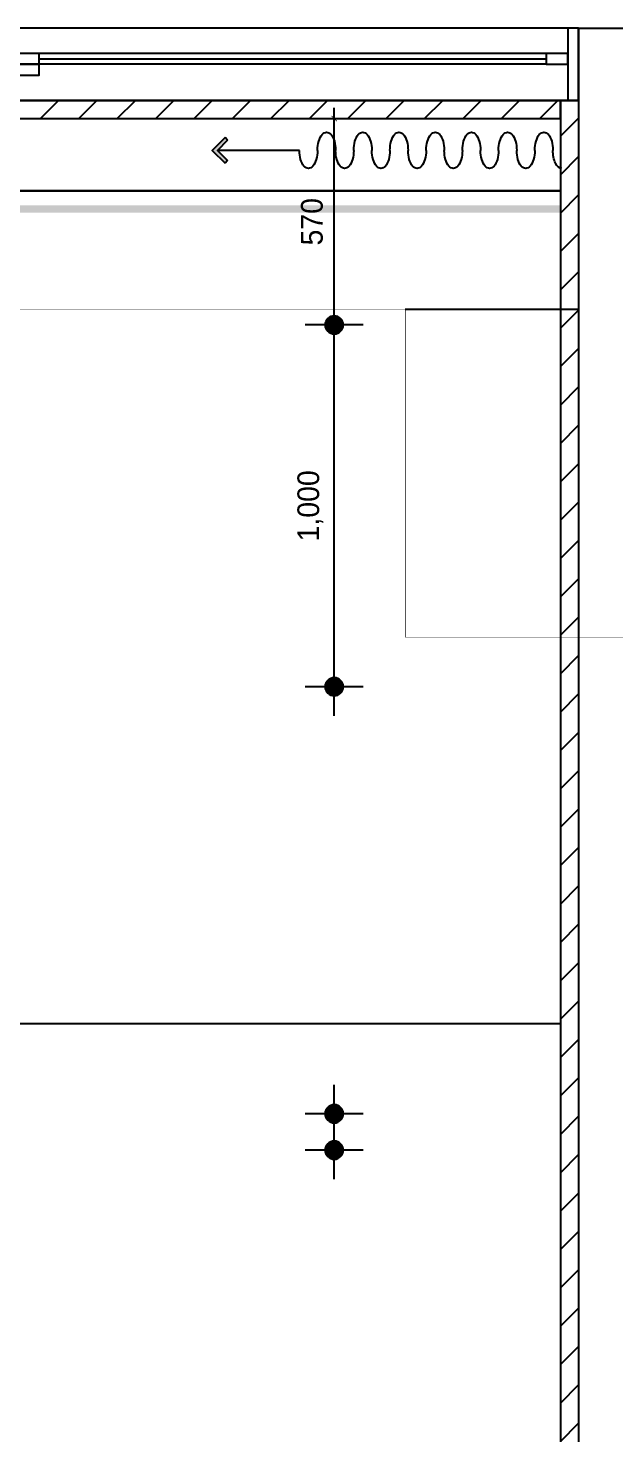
# Model space of a CAD drawing. Header units: inches. Extents: x 4000 to 56200, y 2703 to 36422.
# Drawn here: x 43087 to 44707, y 14701 to 18586 of the extents above; entities that cross this region are included whole.
import ezdxf

# ---------------------------------------------------------------- set-up
doc = ezdxf.new("R2010")
doc.units = ezdxf.units.IN
doc.header["$LTSCALE"] = 30
doc.header["$MEASUREMENT"] = 0
doc.linetypes.add('HIDDEN', pattern=[0.375, 0.25, -0.125])
for name, color, linetype in [('0-LINE', 7, 'Continuous'), ('01. F-소품', 3, 'Continuous'), ('03-WAL NEW', 3, 'Continuous'), ('06-C-천장', 4, 'Continuous'), ('07-DIM', 5, 'Continuous'), ('07-DIM WAL', 5, 'Continuous'), ('3.기호.계단선', 30, 'Continuous'), ('CEIL-LIGHT', 7, 'Continuous'), ('RC-LIGHT', 7, 'Continuous'), ('도면층2', 2, 'Continuous'), ('도면층4', 4, 'Continuous'), ('도면층5', 5, 'Continuous')]:
    doc.layers.add(name, color=color, linetype=linetype)
doc.styles.add('HY 울릉도 L', font='')
doc.styles.get('HY 울릉도 L').set_extended_font_data('HY울릉도L')
doc.linetypes.add('FENCELINE1', pattern='A,0.25,-0.1,[133,ltypeshp.shx,S=0.1,R=0,X=-0.1,Y=0],-0.1,1', length=1.45)
doc.dimstyles.new('30-', dxfattribs={"dimscale": 30, "dimtxt": 2, "dimasz": 1, "dimexe": 1, "dimexo": 1, "dimgap": 1, "dimtad": 1, "dimdec": 0, "dimrnd": 0.05, "dimdsep": 46, "dimlunit": 6, "dimtxsty": 'HY 울릉도 L', "dimblk": 'ARCHTICK', "dimcen": 2.5, "dimdle": 1, "dimclrd": 133, "dimclre": 133, "dimclrt": 30, "dimadec": 0, "dimazin": 0, "dimtfac": 1, "dimtdec": 0, "dimtix": 1, "dimtmove": 2, "dimatfit": 3, "dimldrblk": 'ARCHTICK', "dimfxl": 1, "dimlwd": -1, "dimlwe": -1, "dimarcsym": 0})
pattern_1 = [(45, (22239, -18986.44), (-53.03301, 53.03301), [])]

# ---------------------------------------------------------------- blocks, each defined once
blk = doc.blocks.new('FFSFDF')
at = {"layer": '01. F-소품'}
blk.add_hatch(color=8, dxfattribs=at).paths.add_polyline_path([(1567672.9, 1746751.1), (1567679.9, 1746744.1), (1567715.3, 1746779.4), (1567679.9, 1746814.8), (1567672.9, 1746807.7), (1567701.2, 1746779.4)])
at = {"layer": '01. F-소품', "color": 8}
for p, q in [((1567672.9, 1746807.7), (1567679.9, 1746814.8)), ((1567474.8, 1746779.4), (1567701.2, 1746779.4)), ((1567672.9, 1746751.1), (1567679.9, 1746744.1))]:
    blk.add_line(p, q, dxfattribs=at)
for points in [[(1567672.9, 1746807.7), (1567701.2, 1746779.4), (1567672.9, 1746751.1)], [(1567679.9, 1746814.8), (1567715.3, 1746779.4), (1567679.9, 1746744.1)]]:
    blk.add_lwpolyline(points, dxfattribs=at)
for centre, start_param, end_param in [((1566799.8, 1746779.4), 1.570796, 4.712389), ((1566899.8, 1746779.4), 1.570796, 4.712389), ((1566999.8, 1746779.4), 1.570796, 4.712389), ((1567099.8, 1746779.4), 1.570796, 4.712389), ((1567199.8, 1746779.4), 1.570796, 4.712389), ((1567299.8, 1746779.4), 1.570796, 4.712389), ((1567399.8, 1746779.4), 1.570796, 4.712389), ((1566749.8, 1746779.4), 6.283185, 7.853982), ((1566849.8, 1746779.4), 4.712389, 7.853982), ((1566949.8, 1746779.4), 4.712389, 7.853982), ((1567049.8, 1746779.4), 4.712389, 7.853982), ((1567149.8, 1746779.4), 4.712389, 7.853982), ((1567249.8, 1746779.4), 4.712389, 7.853982), ((1567349.8, 1746779.4), 4.712389, 7.853982), ((1567449.8, 1746779.4), 4.712389, 7.853982)]:
    blk.add_ellipse(centre, major_axis=(0, -50), ratio=0.5, start_param=start_param, end_param=end_param, dxfattribs=at)
blk = doc.blocks.new('도남e편한108-1003')
at = {"layer": '도면층2'}
for q in [(22367.7, 31631.9), (22567.7, 37571.9), (22367.7, 37371.9)]:
    blk.add_line((22367.7, 37571.9), q, dxfattribs=at)
at = {"layer": '도면층4'}
for p, q in [((22367.7, 37571.9), (17867.7, 37571.9)), ((22337.7, 37571.9), (22337.7, 37371.9)), ((22367.7, 37571.9), (22367.7, 37371.9)), ((20877.7, 37486.9), (22277.7, 37486.9))]:
    blk.add_line(p, q, dxfattribs=at)
for points in [[(17867.7, 37371.9), (22367.7, 37371.9), (22367.7, 37571.9), (17867.7, 37571.9)], [(20817.7, 37501.9), (20817.7, 37471.9), (20877.7, 37471.9), (20877.7, 37501.9)], [(22277.7, 37501.9), (22277.7, 37471.9), (22337.7, 37471.9), (22337.7, 37501.9)], [(20817.7, 37471.9), (20817.7, 37441.9), (20877.7, 37441.9), (20877.7, 37471.9)]]:
    blk.add_lwpolyline(points, close=True, dxfattribs=at)
at = {"layer": '도면층5'}
for p, q in [((22277.7, 37501.9), (20877.7, 37501.9)), ((22277.7, 37471.9), (20877.7, 37471.9))]:
    blk.add_line(p, q, dxfattribs=at)
blk = doc.blocks.new('cjswjdeh')
at = {"layer": '03-WAL NEW'}
h = blk.add_hatch(dxfattribs=at)
h.set_pattern_fill('ANSI31', color=256, scale=600)
h.set_pattern_definition(pattern_1)
h.paths.add_polyline_path([(40106.7, 18335.5), (44556.7, 18335.5), (44556.7, 18385.5), (40106.7, 18385.5)])
h = blk.add_hatch(dxfattribs=at)
h.set_pattern_fill('ANSI31', color=256, scale=600)
h.set_pattern_definition(pattern_1)
h.paths.add_polyline_path([(44806.7, 12645.5), (44606.7, 12645.5), (44606.7, 18385.5), (44556.7, 18385.5), (44556.7, 12645.5), (44556.7, 12595.5), (44806.7, 12595.5)])
at = {"layer": '0-LINE', "color": 8}
blk.add_line((44556.7, 18135.5), (40106.7, 18135.5), dxfattribs=at)
at = {"layer": '03-WAL NEW'}
for p, q in [((44606.7, 18385.5), (44556.7, 18385.5)), ((44556.7, 18383.8), (44556.7, 12595.5))]:
    blk.add_line(p, q, dxfattribs=at)
blk.add_lwpolyline([(40106.7, 18335.5), (44556.7, 18335.5), (44556.7, 18385.5), (40106.7, 18385.5)], close=True, dxfattribs=at)
at = {"color": 8, "xscale": -1}
blk.add_blockref('FFSFDF', (1611310.4, -1728531.6), dxfattribs=at)
at = {"layer": '06-C-천장'}
blk.add_blockref('도남e편한108-1003', (22239, -18986.4), dxfattribs=at)
blk = doc.blocks.new('1')
at = {"linetype": 'Continuous'}
h = blk.add_hatch(color=4, dxfattribs=at)
h.dxf.hatch_style = 1
edge = h.paths.add_edge_path()
edge.add_arc((11539653.5, -14273503.8), 37.5, 0, 360)
at = {"color": 1, "linetype": 'Continuous'}
for p, q in [((11539653.5, -14273637.1), (11539653.5, -14273370.5)), ((11539520.2, -14273503.8), (11539786.8, -14273503.8))]:
    blk.add_line(p, q, dxfattribs=at)
at = {"color": 4, "linetype": 'Continuous'}
for radius in [41.5, 37.5]:
    blk.add_circle((11539653.5, -14273503.8), radius, dxfattribs=at)
blk = doc.blocks.new('_ARCHTICK')
at = {"color": 0, "linetype": 'ByBlock', "const_width": 0.075}
blk.add_lwpolyline([(-0.25, -0.25), (0.25, 0.25)], dxfattribs=at)
blk = doc.blocks.new('*D193')
at = {"layer": '07-DIM WAL', "color": 133, "transparency": 16777216}
for p, q in [((43931.7, 16735.5), (43931.7, 17795.5)), ((43901.7, 17765.5), (43901.7, 17765.5)), ((43901.7, 16765.5), (43901.7, 16765.5))]:
    blk.add_line(p, q, dxfattribs=at)
at = {"layer": 'Defpoints', "color": 0, "transparency": 16777216}
for p in [(43931.7, 17765.5), (43931.7, 17765.5), (43931.7, 16765.5)]:
    blk.add_point(p, dxfattribs=at)
at = {"layer": '07-DIM WAL', "color": 133, "transparency": 16777216, "xscale": 30, "yscale": 30, "zscale": 30}
for p, rotation in [((43931.7, 17765.5), 90), ((43931.7, 16765.5), 270)]:
    blk.add_blockref('_ARCHTICK', p, dxfattribs=dict(at, rotation=rotation))
at = {"layer": '07-DIM WAL', "color": 30, "transparency": 16777216, "insert": (43865.7, 17265.5), "char_height": 60, "attachment_point": 5, "rotation": 90, "style": 'HY 울릉도 L'}
blk.add_mtext('1,000', dxfattribs=at)
blk = doc.blocks.new('*D194')
at = {"layer": '07-DIM WAL', "color": 133, "transparency": 16777216}
for p, q in [((43901.7, 18335.5), (43901.7, 18335.5)), ((43931.7, 17735.5), (43931.7, 18365.5)), ((43901.7, 17765.5), (43901.7, 17765.5))]:
    blk.add_line(p, q, dxfattribs=at)
at = {"layer": 'Defpoints', "color": 0, "transparency": 16777216}
for p in [(43931.7, 18335.5), (43931.7, 18335.5), (43931.7, 17765.5)]:
    blk.add_point(p, dxfattribs=at)
at = {"layer": '07-DIM WAL', "color": 133, "transparency": 16777216, "xscale": 30, "yscale": 30, "zscale": 30}
for p, rotation in [((43931.7, 18335.5), 90), ((43931.7, 17765.5), 270)]:
    blk.add_blockref('_ARCHTICK', p, dxfattribs=dict(at, rotation=rotation))
at = {"layer": '07-DIM WAL', "color": 30, "transparency": 16777216, "insert": (43870.4, 18050.5), "char_height": 60, "attachment_point": 5, "rotation": 90, "style": 'HY 울릉도 L'}
blk.add_mtext('570', dxfattribs=at)

msp = doc.modelspace()

# ---------------------------------------------------------------- linework, layer by layer
at = {"layer": '3.기호.계단선', "linetype": 'FENCELINE1', "ltscale": 5}
msp.add_line((44128.1, 17809.2), (44606.7, 17809.2), dxfattribs=at)
msp.add_lwpolyline([(43014.5, 17809.2, 1, 1, 0), (44128.1, 17809.2, 1, 1, 0), (44128.1, 16903, 1, 1, 0), (45700.1, 16903, 1, 1, 0)], format="xyseb", dxfattribs=at)
at = {"layer": 'CEIL-LIGHT'}
for p, q in [((40106.7, 18135.5), (44556.7, 18135.5)), ((40106.7, 15835.5), (44556.7, 15835.5))]:
    msp.add_line(p, q, dxfattribs=at)
at = {"layer": 'CEIL-LIGHT', "color": 10, "linetype": 'HIDDEN', "ltscale": 10, "const_width": 20}
msp.add_lwpolyline([(40106.7, 18085.5), (44556.7, 18085.5)], dxfattribs=at)

# ---------------------------------------------------------------- block references
at = {"layer": '07-DIM'}
msp.add_blockref('cjswjdeh', (0, 0), dxfattribs=at)
at = {"layer": 'RC-LIGHT', "xscale": -0.6024096385271789, "yscale": 0.6024096385271789, "zscale": 0.6024096385271789}
for p in [(6995530.2, 8616261.8), (6995530.2, 8615261.8), (6995530.2, 8614081.8), (6995530.2, 8613981.4)]:
    msp.add_blockref('1', p, dxfattribs=at)

# ---------------------------------------------------------------- dimensions: what is measured, and where the dimension line sits
at = {"layer": '07-DIM WAL'}
for base, p1, p2, picture, middle in [((43931.7, 18335.5), (43931.7, 17765.5), (43931.7, 18335.5), '*D194', (43870.4, 18050.5)), ((43931.7, 17765.5), (43931.7, 16765.5), (43931.7, 17765.5), '*D193', (43865.7, 17265.5))]:
    dim = msp.add_linear_dim(base=base, p1=p1, p2=p2, angle=90, dimstyle='30-', dxfattribs=at)
    dim.commit()
    dim.dimension.update_dxf_attribs({"geometry": picture, "text_midpoint": middle})

doc.saveas('drawing.dxf')
